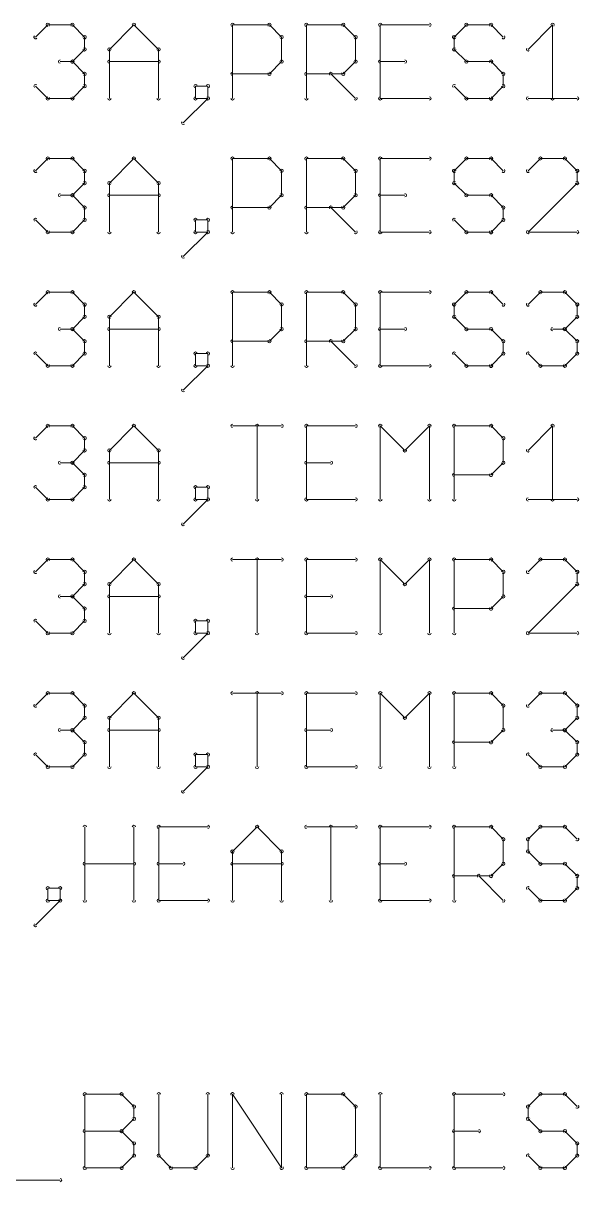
# Model space of a CAD drawing. Header units: inches. Extents: x 0 to 15.7, y 0.2 to 11.1.
# Drawn here: x 6.228 to 6.643, y 6.212 to 7.079 of the extents above; entities that cross this region are included whole.
import ezdxf

# ---------------------------------------------------------------- set-up
doc = ezdxf.new("R2010")
doc.units = ezdxf.units.IN
doc.header["$MEASUREMENT"] = 0
doc.layers.add('95', color=250, linetype='Continuous')

msp = doc.modelspace()

# ---------------------------------------------------------------- linework, layer by layer
at = {"layer": '95', "lineweight": 18}
for p, q in [((6.23694, 7.06837), (6.24611, 7.07755)), ((6.24611, 7.07755), (6.26446, 7.07755)), ((6.26446, 7.07755), (6.27364, 7.06837)), ((6.29218, 7.0592), (6.31053, 7.07755)), ((6.31053, 7.07755), (6.32888, 7.0592)), ((6.38426, 7.0225), (6.38426, 7.07755)), ((6.38426, 7.07755), (6.41179, 7.07755)), ((6.41179, 7.07755), (6.42096, 7.06837)), ((6.43951, 7.0225), (6.43951, 7.07755)), ((6.43951, 7.07755), (6.46703, 7.07755)), ((6.46703, 7.07755), (6.47621, 7.06837)), ((6.53146, 7.07755), (6.49476, 7.07755)), ((6.49476, 7.07755), (6.49476, 7.0225)), ((6.55918, 7.07755), (6.55, 7.06837)), ((6.57753, 7.07755), (6.55918, 7.07755)), ((6.5867, 7.06837), (6.57753, 7.07755)), ((6.60525, 7.0592), (6.6236, 7.07755)), ((6.6236, 7.07755), (6.6236, 7.0225)), ((6.27364, 7.06837), (6.27364, 7.0592)), ((6.42096, 7.06837), (6.42096, 7.05002)), ((6.47621, 7.06837), (6.47621, 7.05002)), ((6.55, 7.06837), (6.55, 7.0592)), ((6.27364, 7.0592), (6.26446, 7.05002)), ((6.29218, 7.0225), (6.29218, 7.0592)), ((6.32888, 7.0592), (6.32888, 7.0225)), ((6.55, 7.0592), (6.55918, 7.05002)), ((6.26446, 7.05002), (6.25529, 7.05002)), ((6.26446, 7.05002), (6.27364, 7.04085)), ((6.29218, 7.05002), (6.32888, 7.05002)), ((6.42096, 7.05002), (6.41179, 7.04085)), ((6.47621, 7.05002), (6.46703, 7.04085)), ((6.49476, 7.05002), (6.51311, 7.05002)), ((6.55918, 7.05002), (6.57753, 7.05002)), ((6.57753, 7.05002), (6.5867, 7.04085)), ((6.27364, 7.04085), (6.27364, 7.03167)), ((6.41179, 7.04085), (6.38426, 7.04085)), ((6.46703, 7.04085), (6.43951, 7.04085)), ((6.45786, 7.04085), (6.47621, 7.0225)), ((6.5867, 7.04085), (6.5867, 7.03167)), ((6.24611, 7.0225), (6.23694, 7.03167)), ((6.27364, 7.03167), (6.26446, 7.0225)), ((6.36578, 7.03167), (6.35661, 7.03167)), ((6.35661, 7.03167), (6.35661, 7.0225)), ((6.36578, 7.0225), (6.36578, 7.03167)), ((6.55918, 7.0225), (6.55, 7.03167)), ((6.5867, 7.03167), (6.57753, 7.0225)), ((6.26446, 7.0225), (6.24611, 7.0225)), ((6.34743, 7.00415), (6.36578, 7.0225)), ((6.35661, 7.0225), (6.36578, 7.0225)), ((6.49476, 7.0225), (6.53146, 7.0225)), ((6.57753, 7.0225), (6.55918, 7.0225)), ((6.60525, 7.0225), (6.64195, 7.0225)), ((6.23694, 6.96837), (6.24611, 6.97755)), ((6.24611, 6.97755), (6.26446, 6.97755)), ((6.26446, 6.97755), (6.27364, 6.96837)), ((6.29218, 6.9592), (6.31053, 6.97755)), ((6.31053, 6.97755), (6.32888, 6.9592)), ((6.38426, 6.9225), (6.38426, 6.97755)), ((6.38426, 6.97755), (6.41179, 6.97755)), ((6.41179, 6.97755), (6.42096, 6.96837)), ((6.43951, 6.9225), (6.43951, 6.97755)), ((6.43951, 6.97755), (6.46703, 6.97755)), ((6.46703, 6.97755), (6.47621, 6.96837)), ((6.53146, 6.97755), (6.49476, 6.97755)), ((6.49476, 6.97755), (6.49476, 6.9225)), ((6.55918, 6.97755), (6.55, 6.96837)), ((6.57753, 6.97755), (6.55918, 6.97755)), ((6.5867, 6.96837), (6.57753, 6.97755)), ((6.61443, 6.97755), (6.60525, 6.96837)), ((6.63278, 6.97755), (6.61443, 6.97755)), ((6.64195, 6.96837), (6.63278, 6.97755)), ((6.27364, 6.96837), (6.27364, 6.9592)), ((6.42096, 6.96837), (6.42096, 6.95002)), ((6.47621, 6.96837), (6.47621, 6.95002)), ((6.55, 6.96837), (6.55, 6.9592)), ((6.64195, 6.9592), (6.64195, 6.96837)), ((6.27364, 6.9592), (6.26446, 6.95002)), ((6.29218, 6.9225), (6.29218, 6.9592)), ((6.32888, 6.9592), (6.32888, 6.9225)), ((6.55, 6.9592), (6.55918, 6.95002)), ((6.60525, 6.9225), (6.64195, 6.9592)), ((6.26446, 6.95002), (6.25529, 6.95002)), ((6.26446, 6.95002), (6.27364, 6.94085)), ((6.29218, 6.95002), (6.32888, 6.95002)), ((6.42096, 6.95002), (6.41179, 6.94085)), ((6.47621, 6.95002), (6.46703, 6.94085)), ((6.49476, 6.95002), (6.51311, 6.95002)), ((6.55918, 6.95002), (6.57753, 6.95002)), ((6.57753, 6.95002), (6.5867, 6.94085)), ((6.27364, 6.94085), (6.27364, 6.93167)), ((6.41179, 6.94085), (6.38426, 6.94085)), ((6.46703, 6.94085), (6.43951, 6.94085)), ((6.45786, 6.94085), (6.47621, 6.9225)), ((6.5867, 6.94085), (6.5867, 6.93167)), ((6.24611, 6.9225), (6.23694, 6.93167)), ((6.27364, 6.93167), (6.26446, 6.9225)), ((6.36578, 6.93167), (6.35661, 6.93167)), ((6.35661, 6.93167), (6.35661, 6.9225)), ((6.36578, 6.9225), (6.36578, 6.93167)), ((6.55918, 6.9225), (6.55, 6.93167)), ((6.5867, 6.93167), (6.57753, 6.9225)), ((6.26446, 6.9225), (6.24611, 6.9225)), ((6.34743, 6.90415), (6.36578, 6.9225)), ((6.35661, 6.9225), (6.36578, 6.9225)), ((6.49476, 6.9225), (6.53146, 6.9225)), ((6.57753, 6.9225), (6.55918, 6.9225)), ((6.64195, 6.9225), (6.60525, 6.9225)), ((6.23694, 6.86837), (6.24611, 6.87755)), ((6.24611, 6.87755), (6.26446, 6.87755)), ((6.26446, 6.87755), (6.27364, 6.86837)), ((6.29218, 6.8592), (6.31053, 6.87755)), ((6.31053, 6.87755), (6.32888, 6.8592)), ((6.38426, 6.8225), (6.38426, 6.87755)), ((6.38426, 6.87755), (6.41179, 6.87755)), ((6.41179, 6.87755), (6.42096, 6.86837)), ((6.43951, 6.8225), (6.43951, 6.87755)), ((6.43951, 6.87755), (6.46703, 6.87755)), ((6.46703, 6.87755), (6.47621, 6.86837)), ((6.53146, 6.87755), (6.49476, 6.87755)), ((6.49476, 6.87755), (6.49476, 6.8225)), ((6.55918, 6.87755), (6.55, 6.86837)), ((6.57753, 6.87755), (6.55918, 6.87755)), ((6.5867, 6.86837), (6.57753, 6.87755)), ((6.60525, 6.86837), (6.61443, 6.87755)), ((6.61443, 6.87755), (6.63278, 6.87755)), ((6.63278, 6.87755), (6.64195, 6.86837)), ((6.27364, 6.86837), (6.27364, 6.8592)), ((6.42096, 6.86837), (6.42096, 6.85002)), ((6.47621, 6.86837), (6.47621, 6.85002)), ((6.55, 6.86837), (6.55, 6.8592)), ((6.64195, 6.86837), (6.64195, 6.8592)), ((6.27364, 6.8592), (6.26446, 6.85002)), ((6.29218, 6.8225), (6.29218, 6.8592)), ((6.32888, 6.8592), (6.32888, 6.8225)), ((6.55, 6.8592), (6.55918, 6.85002)), ((6.64195, 6.8592), (6.63278, 6.85002)), ((6.26446, 6.85002), (6.25529, 6.85002)), ((6.26446, 6.85002), (6.27364, 6.84085)), ((6.29218, 6.85002), (6.32888, 6.85002)), ((6.42096, 6.85002), (6.41179, 6.84085)), ((6.47621, 6.85002), (6.46703, 6.84085)), ((6.49476, 6.85002), (6.51311, 6.85002)), ((6.55918, 6.85002), (6.57753, 6.85002)), ((6.57753, 6.85002), (6.5867, 6.84085)), ((6.63278, 6.85002), (6.6236, 6.85002)), ((6.63278, 6.85002), (6.64195, 6.84085)), ((6.27364, 6.84085), (6.27364, 6.83167)), ((6.41179, 6.84085), (6.38426, 6.84085)), ((6.46703, 6.84085), (6.43951, 6.84085)), ((6.45786, 6.84085), (6.47621, 6.8225)), ((6.5867, 6.84085), (6.5867, 6.83167)), ((6.64195, 6.84085), (6.64195, 6.83167)), ((6.24611, 6.8225), (6.23694, 6.83167)), ((6.27364, 6.83167), (6.26446, 6.8225)), ((6.36578, 6.83167), (6.35661, 6.83167)), ((6.35661, 6.83167), (6.35661, 6.8225)), ((6.36578, 6.8225), (6.36578, 6.83167)), ((6.55918, 6.8225), (6.55, 6.83167)), ((6.5867, 6.83167), (6.57753, 6.8225)), ((6.61443, 6.8225), (6.60525, 6.83167)), ((6.64195, 6.83167), (6.63278, 6.8225)), ((6.26446, 6.8225), (6.24611, 6.8225)), ((6.34743, 6.80415), (6.36578, 6.8225)), ((6.35661, 6.8225), (6.36578, 6.8225)), ((6.49476, 6.8225), (6.53146, 6.8225)), ((6.57753, 6.8225), (6.55918, 6.8225)), ((6.63278, 6.8225), (6.61443, 6.8225)), ((6.23694, 6.76837), (6.24611, 6.77755)), ((6.24611, 6.77755), (6.26446, 6.77755)), ((6.26446, 6.77755), (6.27364, 6.76837)), ((6.29218, 6.7592), (6.31053, 6.77755)), ((6.31053, 6.77755), (6.32888, 6.7592)), ((6.38426, 6.77755), (6.42096, 6.77755)), ((6.40261, 6.7225), (6.40261, 6.77755)), ((6.47621, 6.77755), (6.43951, 6.77755)), ((6.43951, 6.77755), (6.43951, 6.7225)), ((6.49476, 6.7225), (6.49476, 6.77755)), ((6.49476, 6.77755), (6.51311, 6.7592)), ((6.51311, 6.7592), (6.53146, 6.77755)), ((6.53146, 6.77755), (6.53146, 6.7225)), ((6.55, 6.7225), (6.55, 6.77755)), ((6.55, 6.77755), (6.57753, 6.77755)), ((6.57753, 6.77755), (6.5867, 6.76837)), ((6.60525, 6.7592), (6.6236, 6.77755)), ((6.6236, 6.77755), (6.6236, 6.7225)), ((6.27364, 6.76837), (6.27364, 6.7592)), ((6.5867, 6.76837), (6.5867, 6.75002)), ((6.27364, 6.7592), (6.26446, 6.75002)), ((6.29218, 6.7225), (6.29218, 6.7592)), ((6.32888, 6.7592), (6.32888, 6.7225)), ((6.26446, 6.75002), (6.25529, 6.75002)), ((6.26446, 6.75002), (6.27364, 6.74085)), ((6.29218, 6.75002), (6.32888, 6.75002)), ((6.43951, 6.75002), (6.45786, 6.75002)), ((6.5867, 6.75002), (6.57753, 6.74085)), ((6.27364, 6.74085), (6.27364, 6.73167)), ((6.57753, 6.74085), (6.55, 6.74085)), ((6.24611, 6.7225), (6.23694, 6.73167)), ((6.27364, 6.73167), (6.26446, 6.7225)), ((6.36578, 6.73167), (6.35661, 6.73167)), ((6.35661, 6.73167), (6.35661, 6.7225)), ((6.36578, 6.7225), (6.36578, 6.73167)), ((6.26446, 6.7225), (6.24611, 6.7225)), ((6.34743, 6.70415), (6.36578, 6.7225)), ((6.35661, 6.7225), (6.36578, 6.7225)), ((6.43951, 6.7225), (6.47621, 6.7225)), ((6.60525, 6.7225), (6.64195, 6.7225)), ((6.23694, 6.66837), (6.24611, 6.67755)), ((6.24611, 6.67755), (6.26446, 6.67755)), ((6.26446, 6.67755), (6.27364, 6.66837)), ((6.29218, 6.6592), (6.31053, 6.67755)), ((6.31053, 6.67755), (6.32888, 6.6592)), ((6.38426, 6.67755), (6.42096, 6.67755)), ((6.40261, 6.6225), (6.40261, 6.67755)), ((6.47621, 6.67755), (6.43951, 6.67755)), ((6.43951, 6.67755), (6.43951, 6.6225)), ((6.49476, 6.6225), (6.49476, 6.67755)), ((6.49476, 6.67755), (6.51311, 6.6592)), ((6.51311, 6.6592), (6.53146, 6.67755)), ((6.53146, 6.67755), (6.53146, 6.6225)), ((6.55, 6.6225), (6.55, 6.67755)), ((6.55, 6.67755), (6.57753, 6.67755)), ((6.57753, 6.67755), (6.5867, 6.66837)), ((6.61443, 6.67755), (6.60525, 6.66837)), ((6.63278, 6.67755), (6.61443, 6.67755)), ((6.64195, 6.66837), (6.63278, 6.67755)), ((6.27364, 6.66837), (6.27364, 6.6592)), ((6.5867, 6.66837), (6.5867, 6.65002)), ((6.64195, 6.6592), (6.64195, 6.66837)), ((6.27364, 6.6592), (6.26446, 6.65002)), ((6.29218, 6.6225), (6.29218, 6.6592)), ((6.32888, 6.6592), (6.32888, 6.6225)), ((6.60525, 6.6225), (6.64195, 6.6592)), ((6.26446, 6.65002), (6.25529, 6.65002)), ((6.26446, 6.65002), (6.27364, 6.64085)), ((6.29218, 6.65002), (6.32888, 6.65002)), ((6.43951, 6.65002), (6.45786, 6.65002)), ((6.5867, 6.65002), (6.57753, 6.64085)), ((6.27364, 6.64085), (6.27364, 6.63167)), ((6.57753, 6.64085), (6.55, 6.64085)), ((6.24611, 6.6225), (6.23694, 6.63167)), ((6.27364, 6.63167), (6.26446, 6.6225)), ((6.36578, 6.63167), (6.35661, 6.63167)), ((6.35661, 6.63167), (6.35661, 6.6225)), ((6.36578, 6.6225), (6.36578, 6.63167)), ((6.26446, 6.6225), (6.24611, 6.6225)), ((6.34743, 6.60415), (6.36578, 6.6225)), ((6.35661, 6.6225), (6.36578, 6.6225)), ((6.43951, 6.6225), (6.47621, 6.6225)), ((6.64195, 6.6225), (6.60525, 6.6225)), ((6.23694, 6.56837), (6.24611, 6.57755)), ((6.24611, 6.57755), (6.26446, 6.57755)), ((6.26446, 6.57755), (6.27364, 6.56837)), ((6.29218, 6.5592), (6.31053, 6.57755)), ((6.31053, 6.57755), (6.32888, 6.5592)), ((6.38426, 6.57755), (6.42096, 6.57755)), ((6.40261, 6.5225), (6.40261, 6.57755)), ((6.47621, 6.57755), (6.43951, 6.57755)), ((6.43951, 6.57755), (6.43951, 6.5225)), ((6.49476, 6.5225), (6.49476, 6.57755)), ((6.49476, 6.57755), (6.51311, 6.5592)), ((6.51311, 6.5592), (6.53146, 6.57755)), ((6.53146, 6.57755), (6.53146, 6.5225)), ((6.55, 6.5225), (6.55, 6.57755)), ((6.55, 6.57755), (6.57753, 6.57755)), ((6.57753, 6.57755), (6.5867, 6.56837)), ((6.60525, 6.56837), (6.61443, 6.57755)), ((6.61443, 6.57755), (6.63278, 6.57755)), ((6.63278, 6.57755), (6.64195, 6.56837)), ((6.27364, 6.56837), (6.27364, 6.5592)), ((6.5867, 6.56837), (6.5867, 6.55002)), ((6.64195, 6.56837), (6.64195, 6.5592)), ((6.27364, 6.5592), (6.26446, 6.55002)), ((6.29218, 6.5225), (6.29218, 6.5592)), ((6.32888, 6.5592), (6.32888, 6.5225)), ((6.64195, 6.5592), (6.63278, 6.55002)), ((6.26446, 6.55002), (6.25529, 6.55002)), ((6.26446, 6.55002), (6.27364, 6.54085)), ((6.29218, 6.55002), (6.32888, 6.55002)), ((6.43951, 6.55002), (6.45786, 6.55002)), ((6.5867, 6.55002), (6.57753, 6.54085)), ((6.63278, 6.55002), (6.6236, 6.55002)), ((6.63278, 6.55002), (6.64195, 6.54085)), ((6.27364, 6.54085), (6.27364, 6.53167)), ((6.57753, 6.54085), (6.55, 6.54085)), ((6.64195, 6.54085), (6.64195, 6.53167)), ((6.24611, 6.5225), (6.23694, 6.53167)), ((6.27364, 6.53167), (6.26446, 6.5225)), ((6.36578, 6.53167), (6.35661, 6.53167)), ((6.35661, 6.53167), (6.35661, 6.5225)), ((6.36578, 6.5225), (6.36578, 6.53167)), ((6.61443, 6.5225), (6.60525, 6.53167)), ((6.64195, 6.53167), (6.63278, 6.5225)), ((6.26446, 6.5225), (6.24611, 6.5225)), ((6.34743, 6.50415), (6.36578, 6.5225)), ((6.35661, 6.5225), (6.36578, 6.5225)), ((6.43951, 6.5225), (6.47621, 6.5225)), ((6.63278, 6.5225), (6.61443, 6.5225)), ((6.27377, 6.4225), (6.27377, 6.47755)), ((6.31047, 6.47755), (6.31047, 6.4225)), ((6.36571, 6.47755), (6.32902, 6.47755)), ((6.32902, 6.47755), (6.32902, 6.4225)), ((6.38426, 6.4592), (6.40261, 6.47755)), ((6.40261, 6.47755), (6.42096, 6.4592)), ((6.43951, 6.47755), (6.47621, 6.47755)), ((6.45786, 6.4225), (6.45786, 6.47755)), ((6.53146, 6.47755), (6.49476, 6.47755)), ((6.49476, 6.47755), (6.49476, 6.4225)), ((6.55, 6.4225), (6.55, 6.47755)), ((6.55, 6.47755), (6.57753, 6.47755)), ((6.57753, 6.47755), (6.5867, 6.46837)), ((6.61443, 6.47755), (6.60525, 6.46837)), ((6.63278, 6.47755), (6.61443, 6.47755)), ((6.64195, 6.46837), (6.63278, 6.47755)), ((6.5867, 6.46837), (6.5867, 6.45002)), ((6.60525, 6.46837), (6.60525, 6.4592)), ((6.38426, 6.4225), (6.38426, 6.4592)), ((6.42096, 6.4592), (6.42096, 6.4225)), ((6.60525, 6.4592), (6.61443, 6.45002)), ((6.27377, 6.45002), (6.31047, 6.45002)), ((6.32902, 6.45002), (6.34736, 6.45002)), ((6.38426, 6.45002), (6.42096, 6.45002)), ((6.49476, 6.45002), (6.51311, 6.45002)), ((6.5867, 6.45002), (6.57753, 6.44085)), ((6.61443, 6.45002), (6.63278, 6.45002)), ((6.63278, 6.45002), (6.64195, 6.44085)), ((6.57753, 6.44085), (6.55, 6.44085)), ((6.56835, 6.44085), (6.5867, 6.4225)), ((6.64195, 6.44085), (6.64195, 6.43167)), ((6.25529, 6.43167), (6.24611, 6.43167)), ((6.24611, 6.43167), (6.24611, 6.4225)), ((6.25529, 6.4225), (6.25529, 6.43167)), ((6.61443, 6.4225), (6.60525, 6.43167)), ((6.64195, 6.43167), (6.63278, 6.4225)), ((6.23694, 6.40415), (6.25529, 6.4225)), ((6.24611, 6.4225), (6.25529, 6.4225)), ((6.32902, 6.4225), (6.36571, 6.4225)), ((6.49476, 6.4225), (6.53146, 6.4225)), ((6.63278, 6.4225), (6.61443, 6.4225)), ((6.27377, 6.2225), (6.27377, 6.27755)), ((6.27377, 6.27755), (6.30129, 6.27755)), ((6.30129, 6.27755), (6.31047, 6.26837)), ((6.32902, 6.27755), (6.32902, 6.23167)), ((6.36571, 6.23167), (6.36571, 6.27755)), ((6.38426, 6.2225), (6.38426, 6.27755)), ((6.38426, 6.27755), (6.42096, 6.2225)), ((6.42096, 6.2225), (6.42096, 6.27755)), ((6.43951, 6.27755), (6.43951, 6.2225)), ((6.46703, 6.27755), (6.43951, 6.27755)), ((6.47621, 6.26837), (6.46703, 6.27755)), ((6.49476, 6.27755), (6.49476, 6.2225)), ((6.5867, 6.27755), (6.55, 6.27755)), ((6.55, 6.27755), (6.55, 6.2225)), ((6.61443, 6.27755), (6.60525, 6.26837)), ((6.63277, 6.27755), (6.61443, 6.27755)), ((6.64195, 6.26837), (6.63277, 6.27755)), ((6.31047, 6.26837), (6.31047, 6.2592)), ((6.47621, 6.23167), (6.47621, 6.26837)), ((6.60525, 6.26837), (6.60525, 6.2592)), ((6.31047, 6.2592), (6.30129, 6.25002)), ((6.60525, 6.2592), (6.61443, 6.25002)), ((6.27377, 6.25002), (6.30129, 6.25002)), ((6.30129, 6.25002), (6.31047, 6.24085)), ((6.55, 6.25002), (6.56835, 6.25002)), ((6.61443, 6.25002), (6.63277, 6.25002)), ((6.63277, 6.25002), (6.64195, 6.24085)), ((6.31047, 6.24085), (6.31047, 6.23167)), ((6.64195, 6.24085), (6.64195, 6.23167)), ((6.31047, 6.23167), (6.30129, 6.2225)), ((6.32902, 6.23167), (6.33819, 6.2225)), ((6.35654, 6.2225), (6.36571, 6.23167)), ((6.46703, 6.2225), (6.47621, 6.23167)), ((6.61443, 6.2225), (6.60525, 6.23167)), ((6.64195, 6.23167), (6.63277, 6.2225)), ((6.30129, 6.2225), (6.27377, 6.2225)), ((6.33819, 6.2225), (6.35654, 6.2225)), ((6.43951, 6.2225), (6.46703, 6.2225)), ((6.49476, 6.2225), (6.53146, 6.2225)), ((6.55, 6.2225), (6.5867, 6.2225)), ((6.63277, 6.2225), (6.61443, 6.2225)), ((6.21852, 6.21333), (6.25522, 6.21333))]:
    msp.add_line(p, q, dxfattribs=at)
for centre, start, end in [((6.24611, 7.07755), 90, 270), ((6.24611, 7.07755), 315, 135), ((6.26446, 7.07755), 45, 225), ((6.26446, 7.07755), 270, 90), ((6.31053, 7.07755), 45, 225), ((6.31053, 7.07755), 315, 135), ((6.38426, 7.07755), 0, 180), ((6.38426, 7.07755), 90, 270), ((6.41179, 7.07755), 45, 225), ((6.41179, 7.07755), 270, 90), ((6.43951, 7.07755), 0, 180), ((6.43951, 7.07755), 90, 270), ((6.46703, 7.07755), 45, 225), ((6.46703, 7.07755), 270, 90), ((6.49476, 7.07755), 90, 270), ((6.49476, 7.07755), 0, 180), ((6.53146, 7.07755), 270, 90), ((6.55918, 7.07755), 90, 270), ((6.55918, 7.07755), 314.98379, 134.98379), ((6.57753, 7.07755), 45.01621, 225.01621), ((6.57753, 7.07755), 270, 90), ((6.6236, 7.07755), 0, 180), ((6.6236, 7.07755), 315, 135), ((6.23694, 7.06837), 135.01621, 315.01621), ((6.27364, 7.06837), 0, 180), ((6.27364, 7.06837), 224.98379, 44.98379), ((6.42096, 7.06837), 0, 180), ((6.42096, 7.06837), 225, 45), ((6.47621, 7.06837), 0, 180), ((6.47621, 7.06837), 224.98379, 44.98379), ((6.55, 7.06837), 0, 180), ((6.55, 7.06837), 135.01621, 315.01621), ((6.5867, 7.06837), 224.98379, 44.98379), ((6.27364, 7.0592), 180, 0), ((6.27364, 7.0592), 315, 135), ((6.29218, 7.0592), 0, 180), ((6.29218, 7.0592), 135, 315), ((6.32888, 7.0592), 0, 180), ((6.32888, 7.0592), 225, 45), ((6.55, 7.0592), 45, 225), ((6.55, 7.0592), 180, 0), ((6.60525, 7.0592), 135, 315), ((6.25529, 7.05002), 90, 270), ((6.26446, 7.05002), 44.98379, 224.98379), ((6.26446, 7.05002), 135.01621, 315.01621), ((6.26446, 7.05002), 270, 90), ((6.29218, 7.05002), 90, 270), ((6.32888, 7.05002), 270, 90), ((6.42096, 7.05002), 180, 0), ((6.42096, 7.05002), 315, 135), ((6.47621, 7.05002), 180, 0), ((6.47621, 7.05002), 315.01621, 135.01621), ((6.49476, 7.05002), 90, 270), ((6.51311, 7.05002), 270, 90), ((6.55918, 7.05002), 90, 270), ((6.55918, 7.05002), 225, 45), ((6.57753, 7.05002), 45, 225), ((6.57753, 7.05002), 270, 90), ((6.27364, 7.04085), 0, 180), ((6.27364, 7.04085), 225, 45), ((6.38426, 7.04085), 90, 270), ((6.41179, 7.04085), 135, 315), ((6.41179, 7.04085), 270, 90), ((6.43951, 7.04085), 90, 270), ((6.45786, 7.04085), 45, 225), ((6.46703, 7.04085), 135, 315), ((6.46703, 7.04085), 270, 90), ((6.5867, 7.04085), 0, 180), ((6.5867, 7.04085), 225, 45), ((6.23694, 7.03167), 44.98379, 224.98379), ((6.27364, 7.03167), 180, 0), ((6.27364, 7.03167), 315.01621, 135.01621), ((6.35661, 7.03167), 90, 270), ((6.35661, 7.03167), 0, 180), ((6.36578, 7.03167), 0, 180), ((6.36578, 7.03167), 270, 90), ((6.55, 7.03167), 44.98379, 224.98379), ((6.5867, 7.03167), 180, 0), ((6.5867, 7.03167), 315.01621, 135.01621), ((6.24611, 7.0225), 90, 270), ((6.24611, 7.0225), 225, 45), ((6.26446, 7.0225), 135, 315), ((6.26446, 7.0225), 270, 90), ((6.29218, 7.0225), 180, 0), ((6.32888, 7.0225), 180, 0), ((6.35661, 7.0225), 90, 270), ((6.35661, 7.0225), 180, 0), ((6.36578, 7.0225), 180, 0), ((6.36578, 7.0225), 315, 135), ((6.36578, 7.0225), 270, 90), ((6.38426, 7.0225), 180, 0), ((6.43951, 7.0225), 180, 0), ((6.47621, 7.0225), 225, 45), ((6.49476, 7.0225), 90, 270), ((6.49476, 7.0225), 180, 0), ((6.53146, 7.0225), 270, 90), ((6.55918, 7.0225), 90, 270), ((6.55918, 7.0225), 225.01621, 45.01621), ((6.57753, 7.0225), 134.98379, 314.98379), ((6.57753, 7.0225), 270, 90), ((6.60525, 7.0225), 90, 270), ((6.6236, 7.0225), 180, 0), ((6.64195, 7.0225), 270, 90), ((6.34743, 7.00415), 135, 315), ((6.24611, 6.97755), 90, 270), ((6.24611, 6.97755), 315, 135), ((6.26446, 6.97755), 45, 225), ((6.26446, 6.97755), 270, 90), ((6.31053, 6.97755), 45, 225), ((6.31053, 6.97755), 315, 135), ((6.38426, 6.97755), 0, 180), ((6.38426, 6.97755), 90, 270), ((6.41179, 6.97755), 45, 225), ((6.41179, 6.97755), 270, 90), ((6.43951, 6.97755), 0, 180), ((6.43951, 6.97755), 90, 270), ((6.46703, 6.97755), 45, 225), ((6.46703, 6.97755), 270, 90), ((6.49476, 6.97755), 90, 270), ((6.49476, 6.97755), 0, 180), ((6.53146, 6.97755), 270, 90), ((6.55918, 6.97755), 90, 270), ((6.55918, 6.97755), 314.98379, 134.98379), ((6.57753, 6.97755), 45.01621, 225.01621), ((6.57753, 6.97755), 270, 90), ((6.61443, 6.97755), 90, 270), ((6.61443, 6.97755), 315, 135), ((6.63278, 6.97755), 45, 225), ((6.63278, 6.97755), 270, 90), ((6.23694, 6.96837), 135.01621, 315.01621), ((6.27364, 6.96837), 0, 180), ((6.27364, 6.96837), 224.98379, 44.98379), ((6.42096, 6.96837), 0, 180), ((6.42096, 6.96837), 225, 45), ((6.47621, 6.96837), 0, 180), ((6.47621, 6.96837), 224.98379, 44.98379), ((6.55, 6.96837), 0, 180), ((6.55, 6.96837), 135.01621, 315.01621), ((6.5867, 6.96837), 224.98379, 44.98379), ((6.60525, 6.96837), 135.01621, 315.01621), ((6.64195, 6.96837), 0, 180), ((6.64195, 6.96837), 224.98379, 44.98379), ((6.27364, 6.9592), 315, 135), ((6.29218, 6.9592), 0, 180), ((6.29218, 6.9592), 135, 315), ((6.32888, 6.9592), 0, 180), ((6.32888, 6.9592), 225, 45), ((6.55, 6.9592), 45, 225), ((6.64195, 6.9592), 315, 135), ((6.25529, 6.95002), 90, 270), ((6.26446, 6.95002), 44.98379, 224.98379), ((6.26446, 6.95002), 270, 90), ((6.27364, 6.9592), 180, 0), ((6.29218, 6.95002), 90, 270), ((6.32888, 6.95002), 270, 90), ((6.42096, 6.95002), 315, 135), ((6.47621, 6.95002), 315.01621, 135.01621), ((6.49476, 6.95002), 90, 270), ((6.51311, 6.95002), 270, 90), ((6.55, 6.9592), 180, 0), ((6.55918, 6.95002), 90, 270), ((6.57753, 6.95002), 45, 225), ((6.57753, 6.95002), 270, 90), ((6.64195, 6.9592), 180, 0), ((6.26446, 6.95002), 135.01621, 315.01621), ((6.42096, 6.95002), 180, 0), ((6.47621, 6.95002), 180, 0), ((6.55918, 6.95002), 225, 45), ((6.27364, 6.94085), 0, 180), ((6.27364, 6.94085), 225, 45), ((6.38426, 6.94085), 90, 270), ((6.41179, 6.94085), 135, 315), ((6.41179, 6.94085), 270, 90), ((6.43951, 6.94085), 90, 270), ((6.45786, 6.94085), 45, 225), ((6.46703, 6.94085), 135, 315), ((6.46703, 6.94085), 270, 90), ((6.5867, 6.94085), 0, 180), ((6.5867, 6.94085), 225, 45), ((6.23694, 6.93167), 44.98379, 224.98379), ((6.27364, 6.93167), 180, 0), ((6.27364, 6.93167), 315.01621, 135.01621), ((6.35661, 6.93167), 90, 270), ((6.35661, 6.93167), 0, 180), ((6.36578, 6.93167), 0, 180), ((6.36578, 6.93167), 270, 90), ((6.55, 6.93167), 44.98379, 224.98379), ((6.5867, 6.93167), 180, 0), ((6.5867, 6.93167), 315.01621, 135.01621), ((6.24611, 6.9225), 90, 270), ((6.24611, 6.9225), 225, 45), ((6.26446, 6.9225), 135, 315), ((6.26446, 6.9225), 270, 90), ((6.29218, 6.9225), 180, 0), ((6.32888, 6.9225), 180, 0), ((6.35661, 6.9225), 90, 270), ((6.35661, 6.9225), 180, 0), ((6.36578, 6.9225), 180, 0), ((6.36578, 6.9225), 315, 135), ((6.36578, 6.9225), 270, 90), ((6.38426, 6.9225), 180, 0), ((6.43951, 6.9225), 180, 0), ((6.47621, 6.9225), 225, 45), ((6.49476, 6.9225), 90, 270), ((6.49476, 6.9225), 180, 0), ((6.53146, 6.9225), 270, 90), ((6.55918, 6.9225), 90, 270), ((6.55918, 6.9225), 225.01621, 45.01621), ((6.57753, 6.9225), 134.98379, 314.98379), ((6.57753, 6.9225), 270, 90), ((6.60525, 6.9225), 90, 270), ((6.60525, 6.9225), 135, 315), ((6.64195, 6.9225), 270, 90), ((6.34743, 6.90415), 135, 315), ((6.24611, 6.87755), 90, 270), ((6.24611, 6.87755), 315, 135), ((6.26446, 6.87755), 45, 225), ((6.26446, 6.87755), 270, 90), ((6.31053, 6.87755), 45, 225), ((6.31053, 6.87755), 315, 135), ((6.38426, 6.87755), 0, 180), ((6.38426, 6.87755), 90, 270), ((6.41179, 6.87755), 45, 225), ((6.41179, 6.87755), 270, 90), ((6.43951, 6.87755), 0, 180), ((6.43951, 6.87755), 90, 270), ((6.46703, 6.87755), 45, 225), ((6.46703, 6.87755), 270, 90), ((6.49476, 6.87755), 90, 270), ((6.49476, 6.87755), 0, 180), ((6.53146, 6.87755), 270, 90), ((6.55918, 6.87755), 90, 270), ((6.55918, 6.87755), 314.98379, 134.98379), ((6.57753, 6.87755), 45.01621, 225.01621), ((6.57753, 6.87755), 270, 90), ((6.61443, 6.87755), 90, 270), ((6.61443, 6.87755), 315, 135), ((6.63278, 6.87755), 45, 225), ((6.63278, 6.87755), 270, 90), ((6.23694, 6.86837), 135.01621, 315.01621), ((6.27364, 6.86837), 0, 180), ((6.27364, 6.86837), 224.98379, 44.98379), ((6.42096, 6.86837), 0, 180), ((6.42096, 6.86837), 225, 45), ((6.47621, 6.86837), 0, 180), ((6.47621, 6.86837), 224.98379, 44.98379), ((6.55, 6.86837), 0, 180), ((6.55, 6.86837), 135.01621, 315.01621), ((6.5867, 6.86837), 224.98379, 44.98379), ((6.60525, 6.86837), 135.01621, 315.01621), ((6.64195, 6.86837), 0, 180), ((6.64195, 6.86837), 224.98379, 44.98379), ((6.27364, 6.8592), 180, 0), ((6.27364, 6.8592), 315, 135), ((6.29218, 6.8592), 0, 180), ((6.29218, 6.8592), 135, 315), ((6.32888, 6.8592), 0, 180), ((6.32888, 6.8592), 225, 45), ((6.55, 6.8592), 45, 225), ((6.55, 6.8592), 180, 0), ((6.64195, 6.8592), 180, 0), ((6.64195, 6.8592), 315, 135), ((6.25529, 6.85002), 90, 270), ((6.26446, 6.85002), 44.98379, 224.98379), ((6.26446, 6.85002), 135.01621, 315.01621), ((6.26446, 6.85002), 270, 90), ((6.29218, 6.85002), 90, 270), ((6.32888, 6.85002), 270, 90), ((6.42096, 6.85002), 180, 0), ((6.42096, 6.85002), 315, 135), ((6.47621, 6.85002), 180, 0), ((6.47621, 6.85002), 315.01621, 135.01621), ((6.49476, 6.85002), 90, 270), ((6.51311, 6.85002), 270, 90), ((6.55918, 6.85002), 90, 270), ((6.55918, 6.85002), 225, 45), ((6.57753, 6.85002), 45, 225), ((6.57753, 6.85002), 270, 90), ((6.6236, 6.85002), 90, 270), ((6.63278, 6.85002), 44.98379, 224.98379), ((6.63278, 6.85002), 135.01621, 315.01621), ((6.63278, 6.85002), 270, 90), ((6.27364, 6.84085), 0, 180), ((6.27364, 6.84085), 225, 45), ((6.38426, 6.84085), 90, 270), ((6.41179, 6.84085), 135, 315), ((6.41179, 6.84085), 270, 90), ((6.43951, 6.84085), 90, 270), ((6.45786, 6.84085), 45, 225), ((6.46703, 6.84085), 135, 315), ((6.46703, 6.84085), 270, 90), ((6.5867, 6.84085), 0, 180), ((6.5867, 6.84085), 225, 45), ((6.64195, 6.84085), 0, 180), ((6.64195, 6.84085), 225, 45), ((6.23694, 6.83167), 44.98379, 224.98379), ((6.27364, 6.83167), 180, 0), ((6.27364, 6.83167), 315.01621, 135.01621), ((6.35661, 6.83167), 90, 270), ((6.35661, 6.83167), 0, 180), ((6.36578, 6.83167), 0, 180), ((6.36578, 6.83167), 270, 90), ((6.55, 6.83167), 44.98379, 224.98379), ((6.5867, 6.83167), 180, 0), ((6.5867, 6.83167), 315.01621, 135.01621), ((6.60525, 6.83167), 44.98379, 224.98379), ((6.64195, 6.83167), 180, 0), ((6.64195, 6.83167), 315.01621, 135.01621), ((6.24611, 6.8225), 90, 270), ((6.24611, 6.8225), 225, 45), ((6.26446, 6.8225), 135, 315), ((6.26446, 6.8225), 270, 90), ((6.29218, 6.8225), 180, 0), ((6.32888, 6.8225), 180, 0), ((6.35661, 6.8225), 90, 270), ((6.35661, 6.8225), 180, 0), ((6.36578, 6.8225), 180, 0), ((6.36578, 6.8225), 315, 135), ((6.36578, 6.8225), 270, 90), ((6.38426, 6.8225), 180, 0), ((6.43951, 6.8225), 180, 0), ((6.47621, 6.8225), 225, 45), ((6.49476, 6.8225), 90, 270), ((6.49476, 6.8225), 180, 0), ((6.53146, 6.8225), 270, 90), ((6.55918, 6.8225), 90, 270), ((6.55918, 6.8225), 225.01621, 45.01621), ((6.57753, 6.8225), 134.98379, 314.98379), ((6.57753, 6.8225), 270, 90), ((6.61443, 6.8225), 90, 270), ((6.61443, 6.8225), 225, 45), ((6.63278, 6.8225), 135, 315), ((6.63278, 6.8225), 270, 90), ((6.34743, 6.80415), 135, 315), ((6.24611, 6.77755), 90, 270), ((6.24611, 6.77755), 315, 135), ((6.26446, 6.77755), 45, 225), ((6.26446, 6.77755), 270, 90), ((6.31053, 6.77755), 45, 225), ((6.31053, 6.77755), 315, 135), ((6.38426, 6.77755), 90, 270), ((6.40261, 6.77755), 0, 180), ((6.42096, 6.77755), 270, 90), ((6.43951, 6.77755), 90, 270), ((6.43951, 6.77755), 0, 180), ((6.47621, 6.77755), 270, 90), ((6.49476, 6.77755), 0, 180), ((6.49476, 6.77755), 45, 225), ((6.53146, 6.77755), 0, 180), ((6.53146, 6.77755), 315, 135), ((6.55, 6.77755), 0, 180), ((6.55, 6.77755), 90, 270), ((6.57753, 6.77755), 45.01621, 225.01621), ((6.57753, 6.77755), 270, 90), ((6.6236, 6.77755), 0, 180), ((6.6236, 6.77755), 315, 135), ((6.23694, 6.76837), 135.01621, 315.01621), ((6.27364, 6.76837), 0, 180), ((6.27364, 6.76837), 224.98379, 44.98379), ((6.5867, 6.76837), 0, 180), ((6.5867, 6.76837), 224.98379, 44.98379), ((6.27364, 6.7592), 315, 135), ((6.29218, 6.7592), 0, 180), ((6.32888, 6.7592), 0, 180), ((6.27364, 6.7592), 180, 0), ((6.29218, 6.7592), 135, 315), ((6.32888, 6.7592), 225, 45), ((6.51311, 6.7592), 135, 315), ((6.51311, 6.7592), 225, 45), ((6.60525, 6.7592), 135, 315), ((6.25529, 6.75002), 90, 270), ((6.26446, 6.75002), 44.98379, 224.98379), ((6.26446, 6.75002), 135.01621, 315.01621), ((6.26446, 6.75002), 270, 90), ((6.29218, 6.75002), 90, 270), ((6.32888, 6.75002), 270, 90), ((6.43951, 6.75002), 90, 270), ((6.45786, 6.75002), 270, 90), ((6.5867, 6.75002), 180, 0), ((6.5867, 6.75002), 315.01621, 135.01621), ((6.27364, 6.74085), 0, 180), ((6.27364, 6.74085), 225, 45), ((6.55, 6.74085), 90, 270), ((6.57753, 6.74085), 134.98379, 314.98379), ((6.57753, 6.74085), 270, 90), ((6.23694, 6.73167), 44.98379, 224.98379), ((6.27364, 6.73167), 180, 0), ((6.27364, 6.73167), 315.01621, 135.01621), ((6.35661, 6.73167), 90, 270), ((6.35661, 6.73167), 0, 180), ((6.36578, 6.73167), 0, 180), ((6.36578, 6.73167), 270, 90), ((6.24611, 6.7225), 90, 270), ((6.24611, 6.7225), 225, 45), ((6.26446, 6.7225), 135, 315), ((6.26446, 6.7225), 270, 90), ((6.29218, 6.7225), 180, 0), ((6.32888, 6.7225), 180, 0), ((6.35661, 6.7225), 90, 270), ((6.35661, 6.7225), 180, 0), ((6.36578, 6.7225), 180, 0), ((6.36578, 6.7225), 315, 135), ((6.36578, 6.7225), 270, 90), ((6.40261, 6.7225), 180, 0), ((6.43951, 6.7225), 90, 270), ((6.43951, 6.7225), 180, 0), ((6.47621, 6.7225), 270, 90), ((6.49476, 6.7225), 180, 0), ((6.53146, 6.7225), 180, 0), ((6.55, 6.7225), 180, 0), ((6.60525, 6.7225), 90, 270), ((6.6236, 6.7225), 180, 0), ((6.64195, 6.7225), 270, 90), ((6.34743, 6.70415), 135, 315), ((6.24611, 6.67755), 90, 270), ((6.24611, 6.67755), 315, 135), ((6.26446, 6.67755), 45, 225), ((6.26446, 6.67755), 270, 90), ((6.31053, 6.67755), 45, 225), ((6.31053, 6.67755), 315, 135), ((6.38426, 6.67755), 90, 270), ((6.40261, 6.67755), 0, 180), ((6.42096, 6.67755), 270, 90), ((6.43951, 6.67755), 90, 270), ((6.43951, 6.67755), 0, 180), ((6.47621, 6.67755), 270, 90), ((6.49476, 6.67755), 0, 180), ((6.49476, 6.67755), 45, 225), ((6.53146, 6.67755), 0, 180), ((6.53146, 6.67755), 315, 135), ((6.55, 6.67755), 0, 180), ((6.55, 6.67755), 90, 270), ((6.57753, 6.67755), 45.01621, 225.01621), ((6.57753, 6.67755), 270, 90), ((6.61443, 6.67755), 90, 270), ((6.61443, 6.67755), 315, 135), ((6.63278, 6.67755), 45, 225), ((6.63278, 6.67755), 270, 90), ((6.23694, 6.66837), 135.01621, 315.01621), ((6.27364, 6.66837), 0, 180), ((6.27364, 6.66837), 224.98379, 44.98379), ((6.5867, 6.66837), 0, 180), ((6.5867, 6.66837), 224.98379, 44.98379), ((6.60525, 6.66837), 135.01621, 315.01621), ((6.64195, 6.66837), 0, 180), ((6.64195, 6.66837), 224.98379, 44.98379), ((6.27364, 6.6592), 180, 0), ((6.27364, 6.6592), 315, 135), ((6.29218, 6.6592), 0, 180), ((6.29218, 6.6592), 135, 315), ((6.32888, 6.6592), 0, 180), ((6.32888, 6.6592), 225, 45), ((6.51311, 6.6592), 135, 315), ((6.51311, 6.6592), 225, 45), ((6.64195, 6.6592), 180, 0), ((6.64195, 6.6592), 315, 135), ((6.25529, 6.65002), 90, 270), ((6.26446, 6.65002), 44.98379, 224.98379), ((6.26446, 6.65002), 135.01621, 315.01621), ((6.26446, 6.65002), 270, 90), ((6.29218, 6.65002), 90, 270), ((6.32888, 6.65002), 270, 90), ((6.43951, 6.65002), 90, 270), ((6.45786, 6.65002), 270, 90), ((6.5867, 6.65002), 180, 0), ((6.5867, 6.65002), 315.01621, 135.01621), ((6.27364, 6.64085), 0, 180), ((6.27364, 6.64085), 225, 45), ((6.55, 6.64085), 90, 270), ((6.57753, 6.64085), 134.98379, 314.98379), ((6.57753, 6.64085), 270, 90), ((6.23694, 6.63167), 44.98379, 224.98379), ((6.27364, 6.63167), 180, 0), ((6.27364, 6.63167), 315.01621, 135.01621), ((6.35661, 6.63167), 90, 270), ((6.35661, 6.63167), 0, 180), ((6.36578, 6.63167), 0, 180), ((6.36578, 6.63167), 270, 90), ((6.24611, 6.6225), 90, 270), ((6.24611, 6.6225), 225, 45), ((6.26446, 6.6225), 135, 315), ((6.26446, 6.6225), 270, 90), ((6.29218, 6.6225), 180, 0), ((6.32888, 6.6225), 180, 0), ((6.35661, 6.6225), 90, 270), ((6.35661, 6.6225), 180, 0), ((6.36578, 6.6225), 180, 0), ((6.36578, 6.6225), 315, 135), ((6.36578, 6.6225), 270, 90), ((6.40261, 6.6225), 180, 0), ((6.43951, 6.6225), 90, 270), ((6.43951, 6.6225), 180, 0), ((6.47621, 6.6225), 270, 90), ((6.49476, 6.6225), 180, 0), ((6.53146, 6.6225), 180, 0), ((6.55, 6.6225), 180, 0), ((6.60525, 6.6225), 90, 270), ((6.60525, 6.6225), 135, 315), ((6.64195, 6.6225), 270, 90), ((6.34743, 6.60415), 135, 315), ((6.24611, 6.57755), 90, 270), ((6.24611, 6.57755), 315, 135), ((6.26446, 6.57755), 45, 225), ((6.26446, 6.57755), 270, 90), ((6.31053, 6.57755), 45, 225), ((6.31053, 6.57755), 315, 135), ((6.38426, 6.57755), 90, 270), ((6.40261, 6.57755), 0, 180), ((6.42096, 6.57755), 270, 90), ((6.43951, 6.57755), 90, 270), ((6.43951, 6.57755), 0, 180), ((6.47621, 6.57755), 270, 90), ((6.49476, 6.57755), 0, 180), ((6.49476, 6.57755), 45, 225), ((6.53146, 6.57755), 0, 180), ((6.53146, 6.57755), 315, 135), ((6.55, 6.57755), 0, 180), ((6.55, 6.57755), 90, 270), ((6.57753, 6.57755), 45.01621, 225.01621), ((6.57753, 6.57755), 270, 90), ((6.61443, 6.57755), 90, 270), ((6.61443, 6.57755), 315, 135), ((6.63278, 6.57755), 45, 225), ((6.63278, 6.57755), 270, 90), ((6.23694, 6.56837), 135.01621, 315.01621), ((6.27364, 6.56837), 0, 180), ((6.27364, 6.56837), 224.98379, 44.98379), ((6.5867, 6.56837), 0, 180), ((6.5867, 6.56837), 224.98379, 44.98379), ((6.60525, 6.56837), 135.01621, 315.01621), ((6.64195, 6.56837), 0, 180), ((6.64195, 6.56837), 224.98379, 44.98379), ((6.27364, 6.5592), 180, 0), ((6.27364, 6.5592), 315, 135), ((6.29218, 6.5592), 0, 180), ((6.29218, 6.5592), 135, 315), ((6.32888, 6.5592), 0, 180), ((6.32888, 6.5592), 225, 45), ((6.51311, 6.5592), 135, 315), ((6.51311, 6.5592), 225, 45), ((6.64195, 6.5592), 180, 0), ((6.64195, 6.5592), 315, 135), ((6.25529, 6.55002), 90, 270), ((6.26446, 6.55002), 44.98379, 224.98379), ((6.26446, 6.55002), 135.01621, 315.01621), ((6.26446, 6.55002), 270, 90), ((6.29218, 6.55002), 90, 270), ((6.32888, 6.55002), 270, 90), ((6.43951, 6.55002), 90, 270), ((6.45786, 6.55002), 270, 90), ((6.5867, 6.55002), 180, 0), ((6.5867, 6.55002), 315.01621, 135.01621), ((6.6236, 6.55002), 90, 270), ((6.63278, 6.55002), 44.98379, 224.98379), ((6.63278, 6.55002), 135.01621, 315.01621), ((6.63278, 6.55002), 270, 90), ((6.27364, 6.54085), 0, 180), ((6.27364, 6.54085), 225, 45), ((6.55, 6.54085), 90, 270), ((6.57753, 6.54085), 134.98379, 314.98379), ((6.57753, 6.54085), 270, 90), ((6.64195, 6.54085), 0, 180), ((6.64195, 6.54085), 225, 45), ((6.23694, 6.53167), 44.98379, 224.98379), ((6.27364, 6.53167), 180, 0), ((6.27364, 6.53167), 315.01621, 135.01621), ((6.35661, 6.53167), 90, 270), ((6.35661, 6.53167), 0, 180), ((6.36578, 6.53167), 0, 180), ((6.36578, 6.53167), 270, 90), ((6.60525, 6.53167), 44.98379, 224.98379), ((6.64195, 6.53167), 180, 0), ((6.64195, 6.53167), 315.01621, 135.01621), ((6.24611, 6.5225), 90, 270), ((6.24611, 6.5225), 225, 45), ((6.26446, 6.5225), 135, 315), ((6.26446, 6.5225), 270, 90), ((6.29218, 6.5225), 180, 0), ((6.32888, 6.5225), 180, 0), ((6.35661, 6.5225), 90, 270), ((6.35661, 6.5225), 180, 0), ((6.36578, 6.5225), 180, 0), ((6.36578, 6.5225), 315, 135), ((6.36578, 6.5225), 270, 90), ((6.40261, 6.5225), 180, 0), ((6.43951, 6.5225), 90, 270), ((6.43951, 6.5225), 180, 0), ((6.47621, 6.5225), 270, 90), ((6.49476, 6.5225), 180, 0), ((6.53146, 6.5225), 180, 0), ((6.55, 6.5225), 180, 0), ((6.61443, 6.5225), 90, 270), ((6.61443, 6.5225), 225, 45), ((6.63278, 6.5225), 135, 315), ((6.63278, 6.5225), 270, 90), ((6.34743, 6.50415), 135, 315), ((6.27377, 6.47755), 0, 180), ((6.31047, 6.47755), 0, 180), ((6.32902, 6.47755), 90, 270), ((6.32902, 6.47755), 0, 180), ((6.36571, 6.47755), 270, 90), ((6.40261, 6.47755), 45, 225), ((6.40261, 6.47755), 315, 135), ((6.43951, 6.47755), 90, 270), ((6.45786, 6.47755), 0, 180), ((6.47621, 6.47755), 270, 90), ((6.49476, 6.47755), 90, 270), ((6.49476, 6.47755), 0, 180), ((6.53146, 6.47755), 270, 90), ((6.55, 6.47755), 0, 180), ((6.55, 6.47755), 90, 270), ((6.57753, 6.47755), 45.01621, 225.01621), ((6.57753, 6.47755), 270, 90), ((6.61443, 6.47755), 90, 270), ((6.61443, 6.47755), 314.98379, 134.98379), ((6.63278, 6.47755), 45.01621, 225.01621), ((6.63278, 6.47755), 270, 90), ((6.5867, 6.46837), 0, 180), ((6.5867, 6.46837), 224.98379, 44.98379), ((6.60525, 6.46837), 0, 180), ((6.60525, 6.46837), 135.01621, 315.01621), ((6.64195, 6.46837), 224.98379, 44.98379), ((6.38426, 6.4592), 0, 180), ((6.38426, 6.4592), 134.98379, 314.98379), ((6.42096, 6.4592), 0, 180), ((6.42096, 6.4592), 225, 45), ((6.60525, 6.4592), 45, 225), ((6.60525, 6.4592), 180, 0), ((6.27377, 6.45002), 90, 270), ((6.31047, 6.45002), 270, 90), ((6.32902, 6.45002), 90, 270), ((6.34736, 6.45002), 270, 90), ((6.38426, 6.45002), 90, 270), ((6.42096, 6.45002), 270, 90), ((6.49476, 6.45002), 90, 270), ((6.51311, 6.45002), 270, 90), ((6.5867, 6.45002), 180, 0), ((6.5867, 6.45002), 315.01621, 135.01621), ((6.61443, 6.45002), 90, 270), ((6.61443, 6.45002), 225, 45), ((6.63278, 6.45002), 45, 225), ((6.63278, 6.45002), 270, 90), ((6.55, 6.44085), 90, 270), ((6.56835, 6.44085), 45, 225), ((6.57753, 6.44085), 134.98379, 314.98379), ((6.57753, 6.44085), 270, 90), ((6.64195, 6.44085), 0, 180), ((6.64195, 6.44085), 225, 45), ((6.24611, 6.43167), 90, 270), ((6.24611, 6.43167), 0, 180), ((6.25529, 6.43167), 0, 180), ((6.25529, 6.43167), 270, 90), ((6.60525, 6.43167), 44.98379, 224.98379), ((6.64195, 6.43167), 180, 0), ((6.64195, 6.43167), 315.01621, 135.01621), ((6.24611, 6.4225), 90, 270), ((6.24611, 6.4225), 180, 0), ((6.25529, 6.4225), 180, 0), ((6.25529, 6.4225), 314.98379, 134.98379), ((6.25529, 6.4225), 270, 90), ((6.27377, 6.4225), 180, 0), ((6.31047, 6.4225), 180, 0), ((6.32902, 6.4225), 90, 270), ((6.32902, 6.4225), 180, 0), ((6.36571, 6.4225), 270, 90), ((6.38426, 6.4225), 180, 0), ((6.42096, 6.4225), 180, 0), ((6.45786, 6.4225), 180, 0), ((6.49476, 6.4225), 90, 270), ((6.49476, 6.4225), 180, 0), ((6.53146, 6.4225), 270, 90), ((6.55, 6.4225), 180, 0), ((6.5867, 6.4225), 225, 45), ((6.61443, 6.4225), 90, 270), ((6.61443, 6.4225), 225.01621, 45.01621), ((6.63278, 6.4225), 134.98379, 314.98379), ((6.63278, 6.4225), 270, 90), ((6.23694, 6.40415), 135, 315), ((6.27377, 6.27755), 0, 180), ((6.27377, 6.27755), 90, 270), ((6.30129, 6.27755), 45.01621, 225.01621), ((6.30129, 6.27755), 270, 90), ((6.32902, 6.27755), 0, 180), ((6.36571, 6.27755), 0, 180), ((6.38426, 6.27755), 0, 180), ((6.38426, 6.27755), 33.67735, 213.67735), ((6.42096, 6.27755), 0, 180), ((6.43951, 6.27755), 0, 180), ((6.43951, 6.27755), 90, 270), ((6.46703, 6.27755), 45, 225), ((6.46703, 6.27755), 270, 90), ((6.49476, 6.27755), 0, 180), ((6.55, 6.27755), 90, 270), ((6.55, 6.27755), 0, 180), ((6.5867, 6.27755), 270, 90), ((6.61443, 6.27755), 90, 270), ((6.61443, 6.27755), 314.98379, 134.98379), ((6.63278, 6.27755), 45.01621, 225.01621), ((6.63277, 6.27755), 270, 90), ((6.31047, 6.26837), 0, 180), ((6.31047, 6.26837), 224.98379, 44.98379), ((6.47621, 6.26837), 0, 180), ((6.47621, 6.26837), 225, 45), ((6.60525, 6.26837), 0, 180), ((6.60525, 6.26837), 135.01621, 315.01621), ((6.64195, 6.26837), 224.98379, 44.98379), ((6.31047, 6.2592), 180, 0), ((6.31047, 6.2592), 315, 135), ((6.60525, 6.2592), 45, 225), ((6.60525, 6.2592), 180, 0), ((6.27377, 6.25002), 90, 270), ((6.30129, 6.25002), 45, 225), ((6.30129, 6.25002), 135, 315), ((6.30129, 6.25002), 270, 90), ((6.55, 6.25002), 90, 270), ((6.56835, 6.25002), 270, 90), ((6.61443, 6.25002), 90, 270), ((6.61443, 6.25002), 225, 45), ((6.63278, 6.25002), 45, 225), ((6.63277, 6.25002), 270, 90), ((6.31047, 6.24085), 0, 180), ((6.31047, 6.24085), 225, 45), ((6.64195, 6.24085), 0, 180), ((6.64195, 6.24085), 225, 45), ((6.31047, 6.23167), 315.01621, 135.01621), ((6.32902, 6.23167), 44.98379, 224.98379), ((6.36571, 6.23167), 315.01621, 135.01621), ((6.47621, 6.23167), 315, 135), ((6.60525, 6.23167), 44.98379, 224.98379), ((6.64195, 6.23167), 315.01621, 135.01621), ((6.27377, 6.2225), 90, 270), ((6.30129, 6.2225), 134.98379, 314.98379), ((6.30129, 6.2225), 270, 90), ((6.31047, 6.23167), 180, 0), ((6.32902, 6.23167), 180, 0), ((6.33819, 6.2225), 90, 270), ((6.33819, 6.2225), 225.01621, 45.01621), ((6.35654, 6.2225), 134.98379, 314.98379), ((6.35654, 6.2225), 270, 90), ((6.36571, 6.23167), 180, 0), ((6.42096, 6.2225), 213.67735, 33.67735), ((6.43951, 6.2225), 90, 270), ((6.46703, 6.2225), 135, 315), ((6.46703, 6.2225), 270, 90), ((6.47621, 6.23167), 180, 0), ((6.49476, 6.2225), 90, 270), ((6.53146, 6.2225), 270, 90), ((6.55, 6.2225), 90, 270), ((6.5867, 6.2225), 270, 90), ((6.61443, 6.2225), 90, 270), ((6.61443, 6.2225), 225.01621, 45.01621), ((6.63278, 6.2225), 134.98379, 314.98379), ((6.63277, 6.2225), 270, 90), ((6.64195, 6.23167), 180, 0), ((6.25522, 6.21333), 270, 90), ((6.27377, 6.2225), 180, 0), ((6.38426, 6.2225), 180, 0), ((6.42096, 6.2225), 180, 0), ((6.43951, 6.2225), 180, 0), ((6.49476, 6.2225), 180, 0), ((6.55, 6.2225), 180, 0)]:
    msp.add_arc(centre, 0.00125, start, end, dxfattribs=at)

doc.saveas('drawing.dxf')
